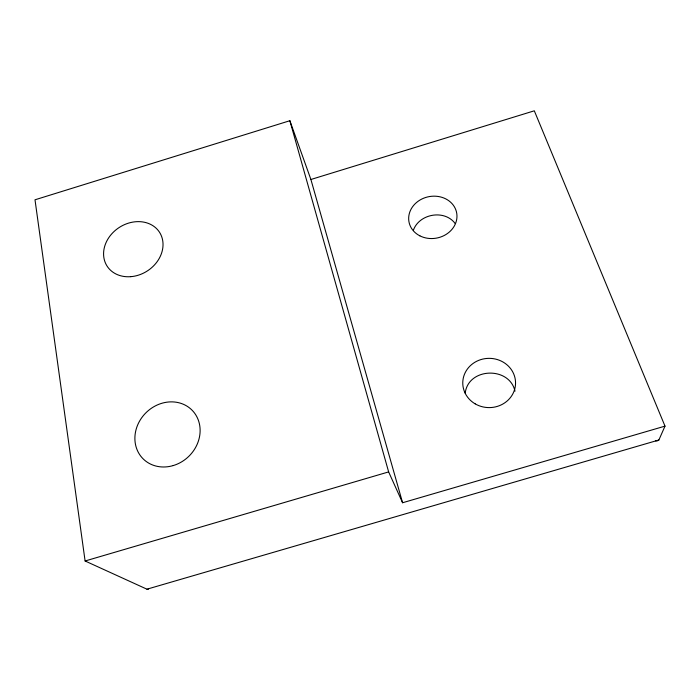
<?xml version="1.0" encoding="UTF-8"?>
<svg xmlns="http://www.w3.org/2000/svg" width="700" height="700" viewBox="0 0 700 700"><rect width="100%" height="100%" fill="white"/><g stroke="black" fill="none" stroke-linecap="round" stroke-linejoin="round"><path stroke-width="1.05" d="M465.202 393.164C468.186 367.439 509.504 366.126 514.99 391.195M655.532 440.799L657.256 440.877L658.875 440.002L665 426.134L534.31 110.81L310.905 179.489L289.87 120.715L35 199.798L85.103 560.989L146.947 589.19A15.26 4.462 76.7 0 0 148.383 589.173M413.499 229.898C419.598 213.553 444.754 209.309 455.192 223.58M85.103 560.989L388.64 471.905L402.579 502.749L665 426.134M146.947 589.19L658.875 440.002M310.905 179.489L402.579 502.749M289.87 120.715L388.64 471.905M475.195 403.874A26.399 24.631 0.1 0 0 515.541 383.819A26.399 24.631 0.1 0 0 476.752 361.235A26.399 24.631 0.1 0 0 475.195 403.874M419.851 235.83A24.264 21.07 -11.1 0 0 456.951 217.149A24.264 21.07 -11.1 0 0 421.654 199.115A24.264 21.07 -11.1 0 0 419.851 235.83M130.742 276.675A31.211 25.891 -33 0 0 160.239 233.468A31.211 25.891 -33 0 0 108.938 237.449A31.211 25.891 -33 0 0 130.742 276.675M173.241 465.561A34.51 30.564 -44.6 0 0 192.439 410.576A34.51 30.564 -44.6 0 0 136.824 427.149A34.51 30.564 -44.6 0 0 173.241 465.561"/></g></svg>
